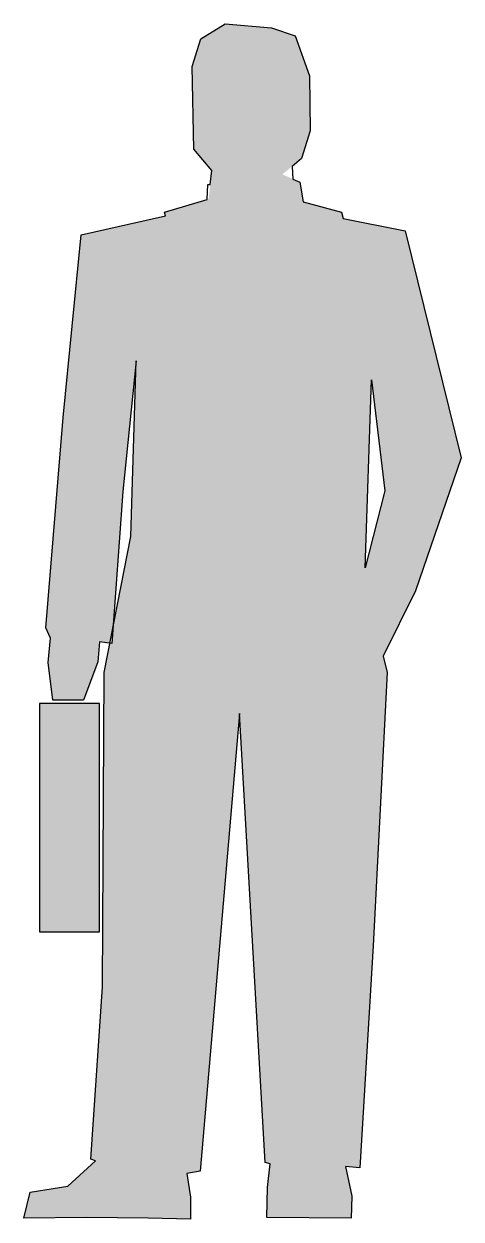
# Model space of a CAD drawing. Extents: x 5781 to 6447, y -4479 to -2661.
import ezdxf

# ---------------------------------------------------------------- set-up
doc = ezdxf.new("R2010")
doc.units = 0
doc.layers.get('0').update_dxf_attribs({"linetype": 'CONTINUOUS'})

# ---------------------------------------------------------------- blocks, each defined once
blk = doc.blocks.new('*U0')
at = {"linetype": 'CONTINUOUS'}
for points in [[(6087.8, -2660.6), (6050.7, -2683.4), (6158.5, -2666.6)], [(6158.5, -2666.6), (6050.7, -2683.4), (6194.4, -2678.6)], [(6050.7, -2683.4), (6037.5, -2725.3), (6216, -2739.7)], [(6194.4, -2678.6), (6050.7, -2683.4), (6216, -2739.7)], [(6037.5, -2725.3), (6039.9, -2851.1), (6216, -2739.7)], [(6216, -2739.7), (6039.9, -2851.1), (6217.2, -2823.5)], [(6217.2, -2823.5), (6039.9, -2851.1), (6204, -2865.4)], [(6039.9, -2851.1), (6067.5, -2883.4), (6204, -2865.4)], [(6204, -2865.4), (6067.5, -2883.4), (6175, -2889.5)], [(6067.5, -2883.4), (6062.6, -2927), (6175, -2889.5)], [(6175, -2889.5), (6062.6, -2927), (6201.6, -2901.4)], [(6201.6, -2901.4), (6062.6, -2927), (6206.4, -2931.3)], [(6062.6, -2927), (5995.6, -2946.9), (6206.4, -2931.3)], [(6206.4, -2931.3), (5995.6, -2946.9), (6265.1, -2946.9)], [(5996.8, -2952.8), (5868.7, -2981.6), (6267.5, -2956.4)], [(6267.5, -2956.4), (5868.7, -2981.6), (6362.1, -2975.6)], [(5995.6, -2946.9), (5996.8, -2952.8), (6267.5, -2956.4)], [(6265.1, -2946.9), (5995.6, -2946.9), (6267.5, -2956.4)], [(6362.1, -2975.6), (5868.7, -2981.6), (5952.5, -3173.2)], [(6362.1, -2975.6), (5952.5, -3173.2), (6310.6, -3201.9)], [(6362.1, -2975.6), (6310.6, -3201.9), (6447.1, -3320.5)], [(5868.7, -2981.6), (5841.1, -3259.4), (5952.5, -3173.2)], [(5952.5, -3173.2), (5841.1, -3259.4), (5932.2, -3372)], [(5952.5, -3173.2), (5944.1, -3440.2), (6310.6, -3201.9)], [(6310.6, -3201.9), (5944.1, -3440.2), (6301, -3488.1)], [(6310.6, -3201.9), (6330.9, -3370.8), (6447.1, -3320.5)], [(5841.1, -3259.4), (5814.8, -3579.2), (5932.2, -3372)], [(6447.1, -3320.5), (6330.9, -3370.8), (6377.6, -3522.9)], [(5932.2, -3372), (5814.8, -3579.2), (5917.3, -3576.8)], [(6330.9, -3370.8), (6301, -3488.1), (6377.6, -3522.9)], [(5944.1, -3440.2), (5917.3, -3576.8), (6301, -3488.1)], [(6301, -3488.1), (5917.3, -3576.8), (6377.6, -3522.9)], [(6377.6, -3522.9), (5917.3, -3576.8), (6328.5, -3622.3)], [(5917.3, -3576.8), (5814.8, -3579.2), (5912.2, -3602.7)], [(5814.8, -3579.2), (5822, -3594.7), (5896.2, -3600.7)], [(5814.8, -3579.2), (5896.2, -3600.7), (5912.2, -3602.7)], [(5917.3, -3576.8), (5915.4, -3603.1), (6328.5, -3622.3)], [(5822, -3594.7), (5818.4, -3631.9), (5896.2, -3600.7)], [(5896.2, -3600.7), (5818.4, -3631.9), (5893.8, -3630.7)], [(5912.2, -3602.7), (5903.4, -3647.4), (5915.4, -3603.1)], [(5915.4, -3603.1), (5903.4, -3647.4), (6328.5, -3622.3)], [(5893.8, -3630.7), (5818.4, -3631.9), (5872.3, -3689.3)], [(5818.4, -3631.9), (5825.6, -3689.3), (5872.3, -3689.3)], [(6328.5, -3622.3), (5903.4, -3647.4), (6334.5, -3647.4)], [(5903.4, -3647.4), (5901, -4125.2), (6109.4, -3709.7)], [(6334.5, -3647.4), (5903.4, -3647.4), (6109.4, -3709.7)], [(6334.5, -3647.4), (6109.4, -3709.7), (6313, -4063)], [(6109.4, -3709.7), (5901, -4125.2), (6049.5, -4405.5)], [(6109.4, -3709.7), (6148.9, -4392.3), (6313, -4063)], [(6313, -4063), (6148.9, -4392.3), (6271.1, -4398.3)], [(6313, -4063), (6271.1, -4398.3), (6292.6, -4400.7)], [(5901, -4125.2), (5883.1, -4387.5), (6049.5, -4405.5)], [(5890.2, -4389.9), (5848.3, -4428.2), (6049.5, -4405.5)], [(5883.1, -4387.5), (5890.2, -4389.9), (6049.5, -4405.5)], [(6148.9, -4392.3), (6156.1, -4394.7), (6271.1, -4398.3)], [(6156.1, -4394.7), (6152.5, -4430.6), (6271.1, -4398.3)], [(6271.1, -4398.3), (6152.5, -4430.6), (6280.6, -4443.8)], [(6049.5, -4405.5), (5848.3, -4428.2), (6029.2, -4409.1)], [(6029.2, -4409.1), (5848.3, -4428.2), (6035.1, -4445)], [(5848.3, -4428.2), (5790.8, -4437.8), (6035.1, -4445)], [(6152.5, -4430.6), (6151.3, -4476.1), (6280.6, -4443.8)], [(5790.8, -4437.8), (5781.3, -4477.3), (5877.1, -4476.1)], [(5790.8, -4437.8), (5877.1, -4476.1), (6035.1, -4445)], [(6035.1, -4445), (5877.1, -4476.1), (5970.5, -4477.3)], [(6035.1, -4445), (5970.5, -4477.3), (6035.1, -4478.5)], [(6280.6, -4443.8), (6151.3, -4476.1), (6279.4, -4477.3)]]:
    blk.add_solid(points, dxfattribs=at)
blk = doc.blocks.new('*U1')
at = {"linetype": 'CONTINUOUS'}
for points in [[(5850.7, -3868), (5896.2, -3694.3), (5805.2, -3694.3)], [(5850.7, -3868), (5805.2, -3694.3), (5805.2, -4041.6)], [(5850.7, -3868), (5896.2, -4041.6), (5896.2, -3694.3)], [(5850.7, -3868), (5805.2, -4041.6), (5896.2, -4041.6)]]:
    blk.add_solid(points, dxfattribs=at)

msp = doc.modelspace()

# ---------------------------------------------------------------- linework, layer by layer
at = {"color": 0}
for points in [[(6216, -2739.7), (6217.2, -2823.5), (6204, -2865.4), (6189.6, -2877.4), (6190.8, -2896.6), (6201.6, -2901.4), (6206.4, -2931.3), (6265.1, -2946.9), (6267.5, -2956.4), (6362.1, -2975.6), (6447.1, -3320.5), (6377.6, -3522.9), (6328.5, -3622.3), (6334.5, -3647.4), (6313, -4063), (6292.6, -4400.7), (6271.1, -4398.3), (6280.6, -4443.8), (6279.4, -4477.3), (6151.3, -4476.1), (6152.5, -4430.6), (6156.1, -4394.7), (6148.9, -4392.3), (6109.4, -3709.7), (6049.5, -4405.5), (6029.2, -4409.1), (6035.1, -4445), (6035.1, -4478.5), (5970.5, -4477.3), (5877.1, -4476.1), (5781.3, -4477.3), (5790.8, -4437.8), (5848.3, -4428.2), (5890.2, -4389.9), (5883.1, -4387.5), (5901, -4125.2), (5903.4, -3647.4), (5944.1, -3440.2), (5952.5, -3173.2), (5932.2, -3372), (5915.4, -3603.1), (5896.2, -3600.7), (5893.8, -3630.7), (5872.3, -3689.3), (5825.6, -3689.3), (5818.4, -3631.9), (5822, -3594.7), (5814.8, -3579.2), (5841.1, -3259.4), (5868.7, -2981.6), (5996.8, -2952.8), (5995.6, -2946.9), (6060.3, -2927.7), (6061.5, -2904.9), (6065.1, -2904.9), (6067.5, -2883.4), (6039.9, -2851.1), (6037.5, -2725.3), (6050.7, -2683.4), (6087.8, -2660.6), (6158.5, -2666.6), (6194.4, -2678.6), (6216, -2739.7)], [(6310.6, -3201.9), (6330.9, -3370.8), (6301, -3488.1), (6310.6, -3201.9)], [(6310.6, -3201.9), (6330.9, -3370.8), (6301, -3488.1), (6310.6, -3201.9), (6310.6, -3201.9)], [(5896.2, -3694.3), (5805.2, -3694.3), (5805.2, -4041.6), (5896.2, -4041.6), (5896.2, -3694.3)]]:
    msp.add_lwpolyline(points, dxfattribs=at)

# ---------------------------------------------------------------- block references
at = {"color": 0, "linetype": 'CONTINUOUS'}
for name in ['*U0', '*U1']:
    msp.add_blockref(name, (0, 0), dxfattribs=at)

doc.saveas('drawing.dxf')
